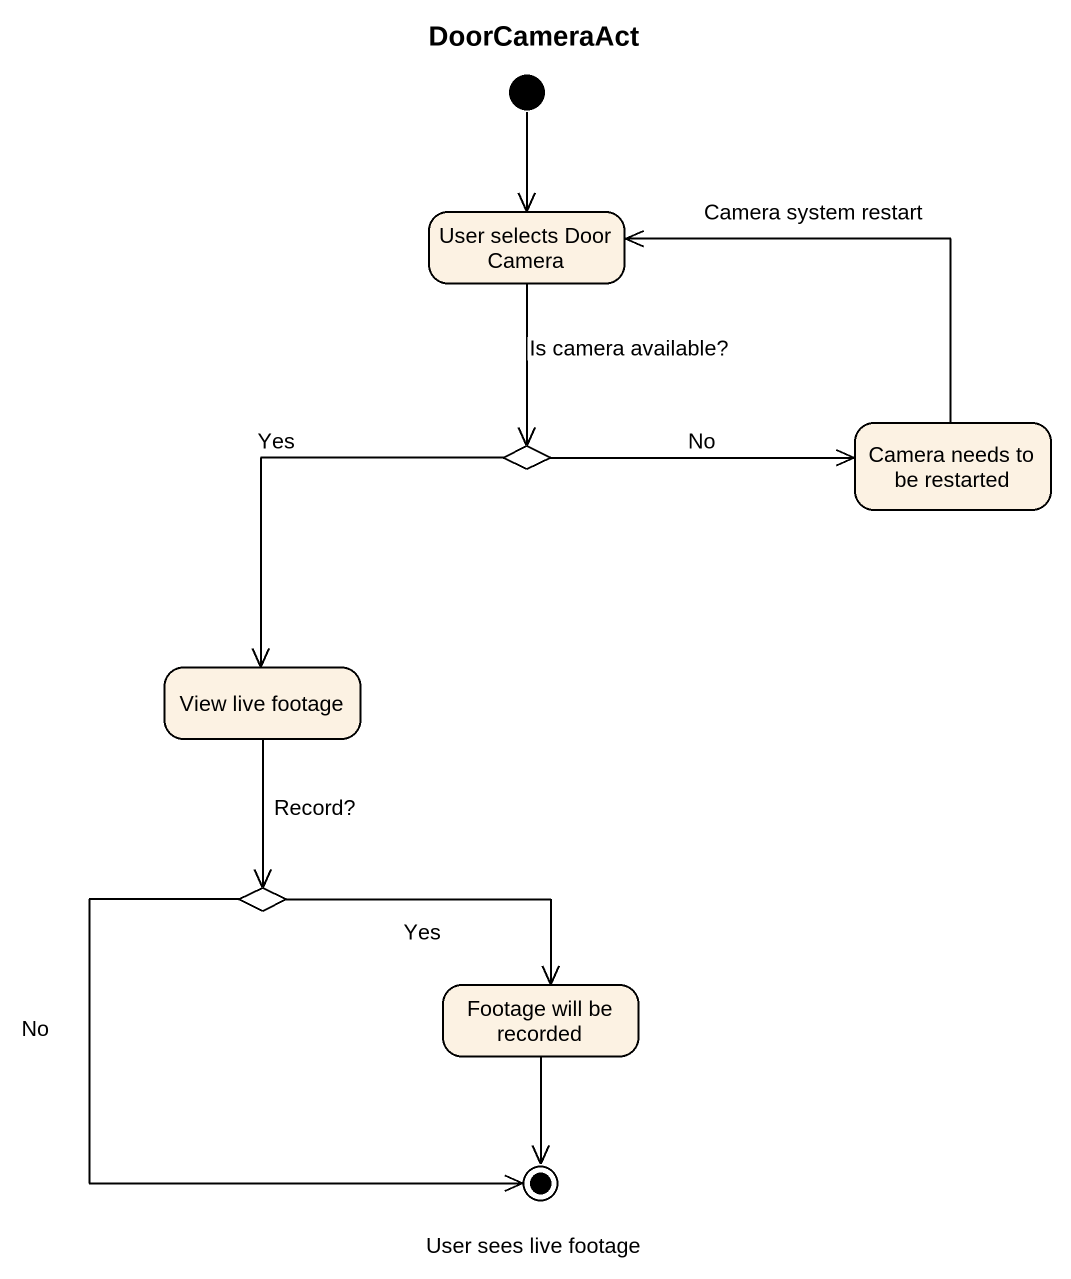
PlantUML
@startuml
title DoorCameraAct
hide empty description
state "User selects Door Camera" as User_selects_Door_Camera
state choice1 <<choice>>
state "Camera needs to be restarted" as Camera_needs_to_be_restarted
state "View live footage" as View_live_footage
state choice2 <<choice>>
state "Footage will be recorded" as Footage_will_be_recorded
state "User sees live footage" as User_sees_live_footage <<end>>
[*] --> User_selects_Door_Camera
User_selects_Door_Camera --> choice1 : Is camera available?
choice1 -right-> Camera_needs_to_be_restarted : No
choice1 --> View_live_footage : Yes
Camera_needs_to_be_restarted -left-> User_selects_Door_Camera : Camera system restart
View_live_footage --> choice2 : Record?
choice2 -right-> Footage_will_be_recorded : Yes
choice2 --> User_sees_live_footage : No
Footage_will_be_recorded --> User_sees_live_footage
@enduml
